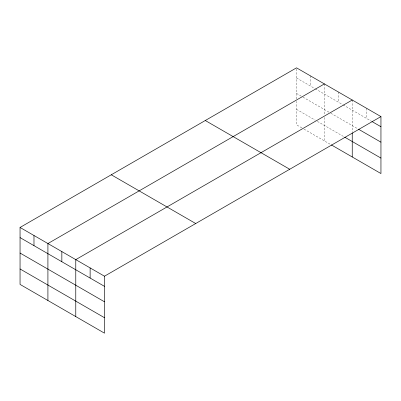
<?xml version="1.0" encoding="UTF-8"?>
<svg xmlns="http://www.w3.org/2000/svg" width="401" height="401" viewBox="0 0 401 401"><rect width="100%" height="100%" fill="white"/><g stroke="black" fill="none" stroke-linecap="round" stroke-linejoin="round"><path stroke-width="0.3" stroke-dasharray="2 1.5" d="M296.519 98.937L296.519 67.839M296.519 77.979L314.735 88.496M315.271 88.806L342.599 104.581M343.136 104.892L371.381 121.202M296.519 93.428L302.414 96.831M302.95 97.142L330.274 112.917M330.81 113.227L358.093 128.977M296.519 109.348L315.271 120.175M317.417 121.413L344.208 136.876M301.878 127.889L296.519 124.796L296.519 101.388M304.018 129.127L330.81 144.596M366.594 108.3L366.594 118.44M352.243 100.014L352.243 132.335M338.314 91.969L338.314 102.11M324.379 83.929L324.379 115.022M324.379 117.473L324.379 140.881M310.449 75.884L310.449 86.025"/><path stroke-width="0.6" d="M380.95 116.586L296.519 67.839L20.05 227.457L20.05 284.414L104.481 333.161L104.481 276.204L380.95 116.586L380.95 173.543L331.346 144.901M324.379 83.929L47.914 243.547L47.914 300.499M352.243 100.014L75.774 259.632L75.774 316.584M371.912 121.508L380.95 126.726M358.624 129.282L380.95 142.175M344.74 137.187L380.95 158.089M205.282 120.516L289.717 169.262M111.283 174.786L195.718 223.532M20.05 227.457L104.481 276.204M20.05 237.598L104.481 286.344M20.05 253.046L104.481 301.793M20.05 268.966L104.481 317.707M352.243 132.947L352.243 156.966M90.13 267.918L90.13 278.053M61.844 251.587L61.844 261.728M33.98 235.502L33.98 245.638"/></g></svg>
